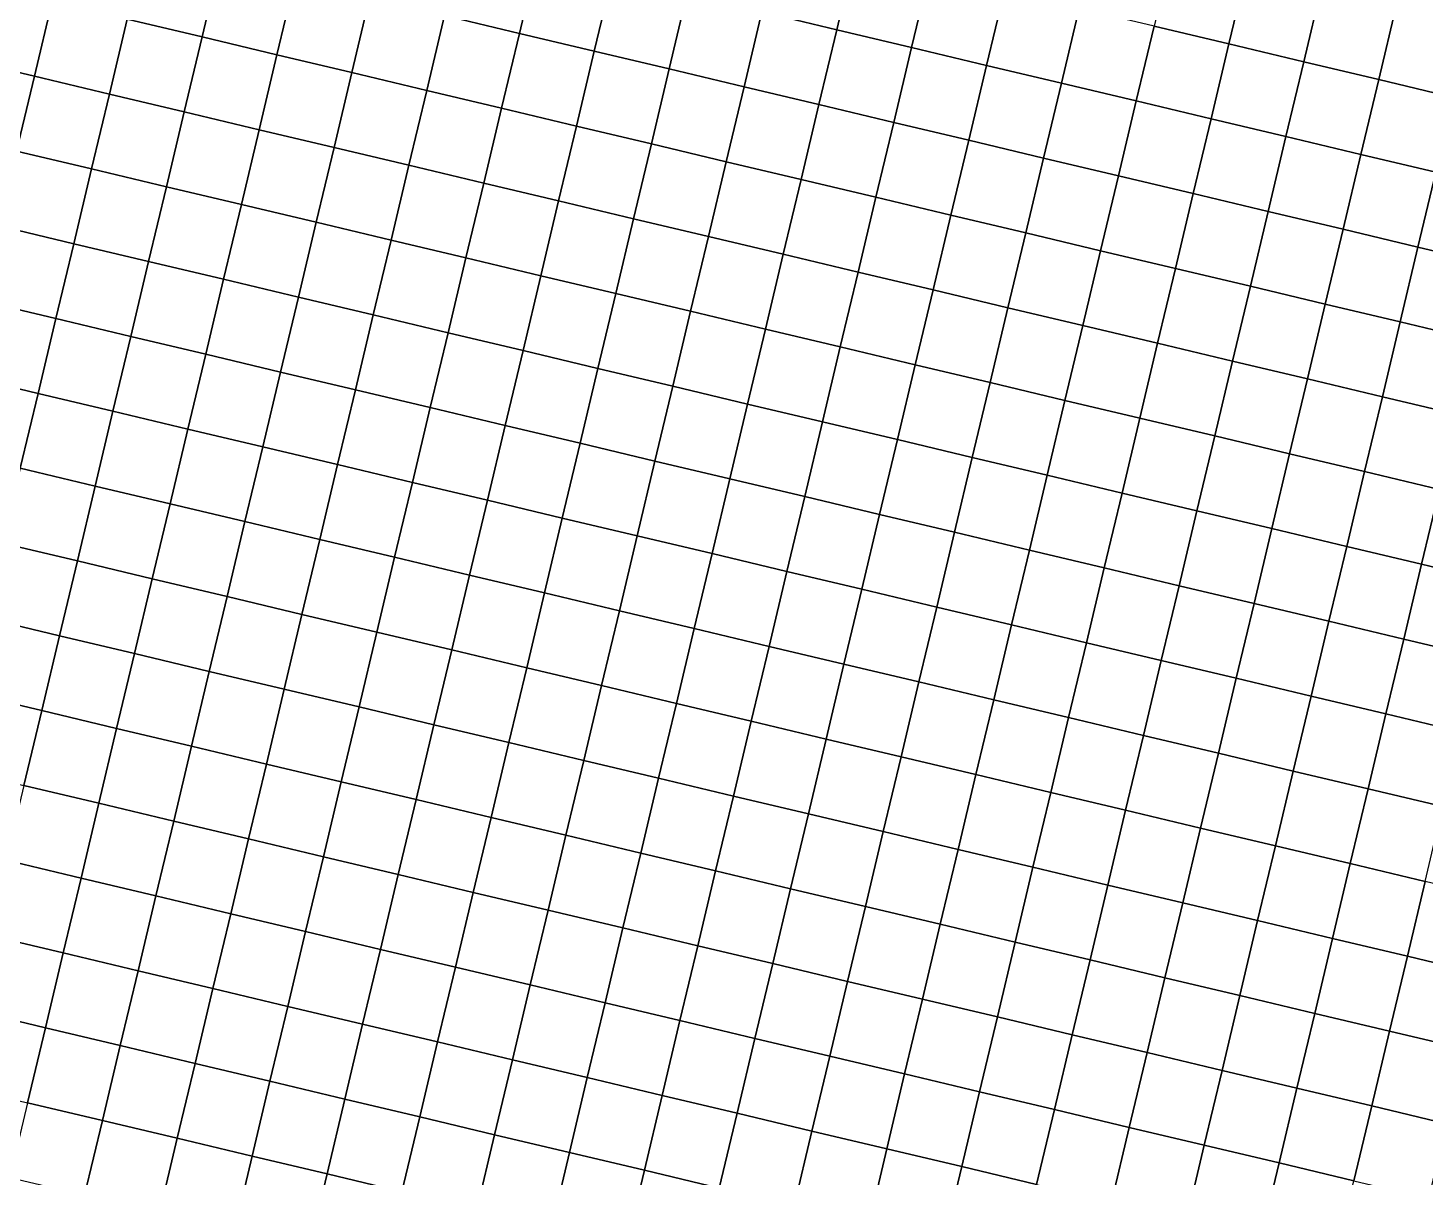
# Model space of a CAD drawing. Header units: metres. Extents: x 0.3 to 9.7, y -5.33 to 3.34.
# Drawn here: x 4.969 to 6.784, y -0.365 to 1.129 of the extents above; entities that cross this region are included whole.
import ezdxf

# ---------------------------------------------------------------- set-up
doc = ezdxf.new("R2010")
doc.units = ezdxf.units.M

msp = doc.modelspace()

# ---------------------------------------------------------------- linework, layer by layer
at = {"layer": 'C2'}
for points in [[(5.1207, 1.2378, -3.0554), (5.0976, 1.1405, -3.0634), (5.1949, 1.1174, -3.0835), (5.218, 1.2146, -3.078)], [(5.533, 1.2425, -3.0823), (5.5099, 1.1452, -3.0751), (5.6072, 1.1221, -3.0762), (5.6303, 1.2193, -3.083)], [(5.9453, 1.2472, -3.0829), (5.9222, 1.1499, -3.0775), (6.0194, 1.1268, -3.0817), (6.0426, 1.2241, -3.0831)], [(5.6303, 1.2193, -3.083), (5.6072, 1.1221, -3.0762), (5.7044, 1.0989, -3.076), (5.7276, 1.1962, -3.082)], [(6.0426, 1.2241, -3.0831), (6.0194, 1.1268, -3.0817), (6.1167, 1.1036, -3.0881), (6.1399, 1.2009, -3.0861)], [(6.4549, 1.2288, -3.1045), (6.4317, 1.1315, -3.1158), (6.529, 1.1083, -3.1265), (6.5522, 1.2056, -3.1116)], [(5.218, 1.2146, -3.078), (5.1949, 1.1174, -3.0835), (5.2922, 1.0942, -3.0903), (5.3153, 1.1915, -3.0858)], [(6.1399, 1.2009, -3.0861), (6.1167, 1.1036, -3.0881), (6.214, 1.0805, -3.091), (6.2372, 1.1778, -3.0857)], [(6.5522, 1.2056, -3.1116), (6.529, 1.1083, -3.1265), (6.6263, 1.0852, -3.1236), (6.6494, 1.1825, -3.107)], [(4.903, 1.1868, -3.0362), (4.8799, 1.0895, -3.0379), (4.9772, 1.0664, -3.0512), (5.0003, 1.1637, -3.05)], [(5.3153, 1.1915, -3.0858), (5.2922, 1.0942, -3.0903), (5.3894, 1.0711, -3.0802), (5.4126, 1.1684, -3.0743)], [(5.7276, 1.1962, -3.082), (5.7044, 1.0989, -3.076), (5.8017, 1.0758, -3.0796), (5.8249, 1.1731, -3.0848)], [(6.6494, 1.1825, -3.107), (6.6263, 1.0852, -3.1236), (6.7236, 1.062, -3.0975), (6.7467, 1.1593, -3.083)], [(5.0003, 1.1637, -3.05), (4.9772, 1.0664, -3.0512), (5.0744, 1.0432, -3.0636), (5.0976, 1.1405, -3.0634)], [(5.4126, 1.1684, -3.0743), (5.3894, 1.0711, -3.0802), (5.4867, 1.0479, -3.0789), (5.5099, 1.1452, -3.0751)], [(5.8249, 1.1731, -3.0848), (5.8017, 1.0758, -3.0796), (5.899, 1.0526, -3.0726), (5.9222, 1.1499, -3.0775)], [(6.2372, 1.1778, -3.0857), (6.214, 1.0805, -3.091), (6.3113, 1.0573, -3.1057), (6.3344, 1.1546, -3.0974)], [(5.5099, 1.1452, -3.0751), (5.4867, 1.0479, -3.0789), (5.584, 1.0248, -3.0776), (5.6072, 1.1221, -3.0762)], [(5.9222, 1.1499, -3.0775), (5.899, 1.0526, -3.0726), (5.9963, 1.0295, -3.0774), (6.0194, 1.1268, -3.0817)], [(6.3344, 1.1546, -3.0974), (6.3113, 1.0573, -3.1057), (6.4086, 1.0342, -3.129), (6.4317, 1.1315, -3.1158)], [(6.7467, 1.1593, -3.083), (6.7236, 1.062, -3.0975), (6.8209, 1.0389, -3.099), (6.844, 1.1362, -3.0839)], [(5.0976, 1.1405, -3.0634), (5.0744, 1.0432, -3.0636), (5.1717, 1.0201, -3.0824), (5.1949, 1.1174, -3.0835)], [(6.0194, 1.1268, -3.0817), (5.9963, 1.0295, -3.0774), (6.0936, 1.0063, -3.0845), (6.1167, 1.1036, -3.0881)], [(6.4317, 1.1315, -3.1158), (6.4086, 1.0342, -3.129), (6.5059, 1.011, -3.1446), (6.529, 1.1083, -3.1265)], [(5.1949, 1.1174, -3.0835), (5.1717, 1.0201, -3.0824), (5.269, 0.9969, -3.0886), (5.2922, 1.0942, -3.0903)], [(5.6072, 1.1221, -3.0762), (5.584, 1.0248, -3.0776), (5.6813, 1.0016, -3.0755), (5.7044, 1.0989, -3.076)], [(6.529, 1.1083, -3.1265), (6.5059, 1.011, -3.1446), (6.6031, 0.9879, -3.1485), (6.6263, 1.0852, -3.1236)], [(4.8799, 1.0895, -3.0379), (4.8567, 0.9922, -3.0291), (4.954, 0.9691, -3.0407), (4.9772, 1.0664, -3.0512)], [(5.2922, 1.0942, -3.0903), (5.269, 0.9969, -3.0886), (5.3663, 0.9738, -3.0787), (5.3894, 1.0711, -3.0802)], [(5.7044, 1.0989, -3.076), (5.6813, 1.0016, -3.0755), (5.7786, 0.9785, -3.077), (5.8017, 1.0758, -3.0796)], [(6.1167, 1.1036, -3.0881), (6.0936, 1.0063, -3.0845), (6.1909, 0.9832, -3.0887), (6.214, 1.0805, -3.091)], [(5.3894, 1.0711, -3.0802), (5.3663, 0.9738, -3.0787), (5.4636, 0.9506, -3.0772), (5.4867, 1.0479, -3.0789)], [(5.8017, 1.0758, -3.0796), (5.7786, 0.9785, -3.077), (5.8759, 0.9553, -3.0693), (5.899, 1.0526, -3.0726)], [(6.214, 1.0805, -3.091), (6.1909, 0.9832, -3.0887), (6.2881, 0.96, -3.1049), (6.3113, 1.0573, -3.1057)], [(6.6263, 1.0852, -3.1236), (6.6031, 0.9879, -3.1485), (6.7004, 0.9647, -3.1317), (6.7236, 1.062, -3.0975)], [(4.9772, 1.0664, -3.0512), (4.954, 0.9691, -3.0407), (5.0513, 0.9459, -3.0524), (5.0744, 1.0432, -3.0636)], [(6.3113, 1.0573, -3.1057), (6.2881, 0.96, -3.1049), (6.3854, 0.9369, -3.1298), (6.4086, 1.0342, -3.129)], [(6.7236, 1.062, -3.0975), (6.7004, 0.9647, -3.1317), (6.7977, 0.9416, -3.1383), (6.8209, 1.0389, -3.099)], [(5.0744, 1.0432, -3.0636), (5.0513, 0.9459, -3.0524), (5.1486, 0.9228, -3.0719), (5.1717, 1.0201, -3.0824)], [(5.4867, 1.0479, -3.0789), (5.4636, 0.9506, -3.0772), (5.5609, 0.9275, -3.0748), (5.584, 1.0248, -3.0776)], [(5.899, 1.0526, -3.0726), (5.8759, 0.9553, -3.0693), (5.9731, 0.9322, -3.071), (5.9963, 1.0295, -3.0774)], [(5.1717, 1.0201, -3.0824), (5.1486, 0.9228, -3.0719), (5.2459, 0.8996, -3.0777), (5.269, 0.9969, -3.0886)], [(5.584, 1.0248, -3.0776), (5.5609, 0.9275, -3.0748), (5.6581, 0.9044, -3.0721), (5.6813, 1.0016, -3.0755)], [(5.9963, 1.0295, -3.0774), (5.9731, 0.9322, -3.071), (6.0704, 0.9091, -3.0752), (6.0936, 1.0063, -3.0845)], [(6.4086, 1.0342, -3.129), (6.3854, 0.9369, -3.1298), (6.4827, 0.9138, -3.1465), (6.5059, 1.011, -3.1446)], [(5.6813, 1.0016, -3.0755), (5.6581, 0.9044, -3.0721), (5.7554, 0.8812, -3.0721), (5.7786, 0.9785, -3.077)], [(6.0936, 1.0063, -3.0845), (6.0704, 0.9091, -3.0752), (6.1677, 0.8859, -3.08), (6.1909, 0.9832, -3.0887)], [(6.5059, 1.011, -3.1446), (6.4827, 0.9138, -3.1465), (6.58, 0.8906, -3.151), (6.6031, 0.9879, -3.1485)], [(5.269, 0.9969, -3.0886), (5.2459, 0.8996, -3.0777), (5.3431, 0.8765, -3.0668), (5.3663, 0.9738, -3.0787)], [(6.1909, 0.9832, -3.0887), (6.1677, 0.8859, -3.08), (6.265, 0.8628, -3.0956), (6.2881, 0.96, -3.1049)], [(6.6031, 0.9879, -3.1485), (6.58, 0.8906, -3.151), (6.6773, 0.8675, -3.1344), (6.7004, 0.9647, -3.1317)], [(4.954, 0.9691, -3.0407), (4.9309, 0.8718, -3.0259), (5.0282, 0.8487, -3.0356), (5.0513, 0.9459, -3.0524)], [(5.3663, 0.9738, -3.0787), (5.3431, 0.8765, -3.0668), (5.4404, 0.8534, -3.0654), (5.4636, 0.9506, -3.0772)], [(5.7786, 0.9785, -3.077), (5.7554, 0.8812, -3.0721), (5.8527, 0.8581, -3.0633), (5.8759, 0.9553, -3.0693)], [(6.7004, 0.9647, -3.1317), (6.6773, 0.8675, -3.1344), (6.7746, 0.8443, -3.1411), (6.7977, 0.9416, -3.1383)], [(5.0513, 0.9459, -3.0524), (5.0282, 0.8487, -3.0356), (5.1254, 0.8255, -3.0565), (5.1486, 0.9228, -3.0719)], [(5.4636, 0.9506, -3.0772), (5.4404, 0.8534, -3.0654), (5.5377, 0.8302, -3.0639), (5.5609, 0.9275, -3.0748)], [(5.8759, 0.9553, -3.0693), (5.8527, 0.8581, -3.0633), (5.95, 0.8349, -3.0637), (5.9731, 0.9322, -3.071)], [(6.2881, 0.96, -3.1049), (6.265, 0.8628, -3.0956), (6.3623, 0.8396, -3.1194), (6.3854, 0.9369, -3.1298)], [(5.5609, 0.9275, -3.0748), (5.5377, 0.8302, -3.0639), (5.635, 0.8071, -3.0631), (5.6581, 0.9044, -3.0721)], [(5.9731, 0.9322, -3.071), (5.95, 0.8349, -3.0637), (6.0473, 0.8118, -3.0669), (6.0704, 0.9091, -3.0752)], [(6.3854, 0.9369, -3.1298), (6.3623, 0.8396, -3.1194), (6.4596, 0.8165, -3.1337), (6.4827, 0.9138, -3.1465)], [(6.7977, 0.9416, -3.1383), (6.7746, 0.8443, -3.1411), (6.8719, 0.8212, -3.1686), (6.895, 0.9185, -3.167)], [(5.1486, 0.9228, -3.0719), (5.1254, 0.8255, -3.0565), (5.2227, 0.8024, -3.0617), (5.2459, 0.8996, -3.0777)], [(6.0704, 0.9091, -3.0752), (6.0473, 0.8118, -3.0669), (6.1446, 0.7886, -3.0722), (6.1677, 0.8859, -3.08)], [(6.4827, 0.9138, -3.1465), (6.4596, 0.8165, -3.1337), (6.5569, 0.7933, -3.1325), (6.58, 0.8906, -3.151)], [(5.2459, 0.8996, -3.0777), (5.2227, 0.8024, -3.0617), (5.32, 0.7792, -3.0488), (5.3431, 0.8765, -3.0668)], [(5.6581, 0.9044, -3.0721), (5.635, 0.8071, -3.0631), (5.7323, 0.7839, -3.0634), (5.7554, 0.8812, -3.0721)], [(6.58, 0.8906, -3.151), (6.5569, 0.7933, -3.1325), (6.6541, 0.7702, -3.1072), (6.6773, 0.8675, -3.1344)], [(4.9309, 0.8718, -3.0259), (4.9077, 0.7745, -3.0287), (5.005, 0.7514, -3.0377), (5.0282, 0.8487, -3.0356)], [(5.3431, 0.8765, -3.0668), (5.32, 0.7792, -3.0488), (5.4173, 0.7561, -3.0483), (5.4404, 0.8534, -3.0654)], [(5.7554, 0.8812, -3.0721), (5.7323, 0.7839, -3.0634), (5.8296, 0.7608, -3.0532), (5.8527, 0.8581, -3.0633)], [(6.1677, 0.8859, -3.08), (6.1446, 0.7886, -3.0722), (6.2419, 0.7655, -3.0869), (6.265, 0.8628, -3.0956)], [(5.4404, 0.8534, -3.0654), (5.4173, 0.7561, -3.0483), (5.5146, 0.7329, -3.0479), (5.5377, 0.8302, -3.0639)], [(5.8527, 0.8581, -3.0633), (5.8296, 0.7608, -3.0532), (5.9269, 0.7376, -3.0536), (5.95, 0.8349, -3.0637)], [(6.265, 0.8628, -3.0956), (6.2419, 0.7655, -3.0869), (6.3391, 0.7423, -3.1085), (6.3623, 0.8396, -3.1194)], [(6.6773, 0.8675, -3.1344), (6.6541, 0.7702, -3.1072), (6.7514, 0.747, -3.1088), (6.7746, 0.8443, -3.1411)], [(5.0282, 0.8487, -3.0356), (5.005, 0.7514, -3.0377), (5.1023, 0.7282, -3.0574), (5.1254, 0.8255, -3.0565)], [(6.3623, 0.8396, -3.1194), (6.3391, 0.7423, -3.1085), (6.4364, 0.7192, -3.1215), (6.4596, 0.8165, -3.1337)], [(6.7746, 0.8443, -3.1411), (6.7514, 0.747, -3.1088), (6.8487, 0.7239, -3.1316), (6.8719, 0.8212, -3.1686)], [(5.1254, 0.8255, -3.0565), (5.1023, 0.7282, -3.0574), (5.1996, 0.7051, -3.0619), (5.2227, 0.8024, -3.0617)], [(5.5377, 0.8302, -3.0639), (5.5146, 0.7329, -3.0479), (5.6119, 0.7098, -3.0482), (5.635, 0.8071, -3.0631)], [(5.95, 0.8349, -3.0637), (5.9269, 0.7376, -3.0536), (6.0241, 0.7145, -3.0572), (6.0473, 0.8118, -3.0669)], [(5.2227, 0.8024, -3.0617), (5.1996, 0.7051, -3.0619), (5.2969, 0.6819, -3.0486), (5.32, 0.7792, -3.0488)], [(5.635, 0.8071, -3.0631), (5.6119, 0.7098, -3.0482), (5.7091, 0.6866, -3.0494), (5.7323, 0.7839, -3.0634)], [(6.0473, 0.8118, -3.0669), (6.0241, 0.7145, -3.0572), (6.1214, 0.6913, -3.0643), (6.1446, 0.7886, -3.0722)], [(6.4596, 0.8165, -3.1337), (6.4364, 0.7192, -3.1215), (6.5337, 0.696, -3.1193), (6.5569, 0.7933, -3.1325)], [(5.7323, 0.7839, -3.0634), (5.7091, 0.6866, -3.0494), (5.8064, 0.6635, -3.0373), (5.8296, 0.7608, -3.0532)], [(6.1446, 0.7886, -3.0722), (6.1214, 0.6913, -3.0643), (6.2187, 0.6682, -3.0781), (6.2419, 0.7655, -3.0869)], [(6.5569, 0.7933, -3.1325), (6.5337, 0.696, -3.1193), (6.631, 0.6729, -3.0956), (6.6541, 0.7702, -3.1072)], [(4.9077, 0.7745, -3.0287), (4.8846, 0.6772, -3.0505), (4.9819, 0.6541, -3.059), (5.005, 0.7514, -3.0377)], [(5.32, 0.7792, -3.0488), (5.2969, 0.6819, -3.0486), (5.3941, 0.6588, -3.0471), (5.4173, 0.7561, -3.0483)], [(6.2419, 0.7655, -3.0869), (6.2187, 0.6682, -3.0781), (6.316, 0.645, -3.0958), (6.3391, 0.7423, -3.1085)], [(6.6541, 0.7702, -3.1072), (6.631, 0.6729, -3.0956), (6.7283, 0.6497, -3.0953), (6.7514, 0.747, -3.1088)], [(5.005, 0.7514, -3.0377), (4.9819, 0.6541, -3.059), (5.0791, 0.6309, -3.0754), (5.1023, 0.7282, -3.0574)], [(5.4173, 0.7561, -3.0483), (5.3941, 0.6588, -3.0471), (5.4914, 0.6356, -3.0461), (5.5146, 0.7329, -3.0479)], [(5.8296, 0.7608, -3.0532), (5.8064, 0.6635, -3.0373), (5.9037, 0.6403, -3.0386), (5.9269, 0.7376, -3.0536)], [(6.7514, 0.747, -3.1088), (6.7283, 0.6497, -3.0953), (6.8256, 0.6266, -3.1144), (6.8487, 0.7239, -3.1316)], [(5.1023, 0.7282, -3.0574), (5.0791, 0.6309, -3.0754), (5.1764, 0.6078, -3.0778), (5.1996, 0.7051, -3.0619)], [(5.5146, 0.7329, -3.0479), (5.4914, 0.6356, -3.0461), (5.5887, 0.6125, -3.0469), (5.6119, 0.7098, -3.0482)], [(5.9269, 0.7376, -3.0536), (5.9037, 0.6403, -3.0386), (6.001, 0.6172, -3.0424), (6.0241, 0.7145, -3.0572)], [(6.3391, 0.7423, -3.1085), (6.316, 0.645, -3.0958), (6.4133, 0.6219, -3.1062), (6.4364, 0.7192, -3.1215)], [(5.6119, 0.7098, -3.0482), (5.5887, 0.6125, -3.0469), (5.686, 0.5894, -3.0463), (5.7091, 0.6866, -3.0494)], [(6.0241, 0.7145, -3.0572), (6.001, 0.6172, -3.0424), (6.0983, 0.5941, -3.0495), (6.1214, 0.6913, -3.0643)], [(6.4364, 0.7192, -3.1215), (6.4133, 0.6219, -3.1062), (6.5106, 0.5988, -3.1036), (6.5337, 0.696, -3.1193)], [(5.1996, 0.7051, -3.0619), (5.1764, 0.6078, -3.0778), (5.2737, 0.5846, -3.0652), (5.2969, 0.6819, -3.0486)], [(6.1214, 0.6913, -3.0643), (6.0983, 0.5941, -3.0495), (6.1956, 0.5709, -3.0613), (6.2187, 0.6682, -3.0781)], [(6.5337, 0.696, -3.1193), (6.5106, 0.5988, -3.1036), (6.6078, 0.5756, -3.0819), (6.631, 0.6729, -3.0956)], [(4.8846, 0.6772, -3.0505), (4.8614, 0.5799, -3.0631), (4.9587, 0.5568, -3.0708), (4.9819, 0.6541, -3.059)], [(5.2969, 0.6819, -3.0486), (5.2737, 0.5846, -3.0652), (5.371, 0.5615, -3.0595), (5.3941, 0.6588, -3.0471)], [(5.7091, 0.6866, -3.0494), (5.686, 0.5894, -3.0463), (5.7833, 0.5662, -3.0323), (5.8064, 0.6635, -3.0373)], [(6.631, 0.6729, -3.0956), (6.6078, 0.5756, -3.0819), (6.7051, 0.5525, -3.0805), (6.7283, 0.6497, -3.0953)], [(4.9819, 0.6541, -3.059), (4.9587, 0.5568, -3.0708), (5.056, 0.5337, -3.0853), (5.0791, 0.6309, -3.0754)], [(5.3941, 0.6588, -3.0471), (5.371, 0.5615, -3.0595), (5.4683, 0.5384, -3.0547), (5.4914, 0.6356, -3.0461)], [(5.8064, 0.6635, -3.0373), (5.7833, 0.5662, -3.0323), (5.8806, 0.5431, -3.0314), (5.9037, 0.6403, -3.0386)], [(6.2187, 0.6682, -3.0781), (6.1956, 0.5709, -3.0613), (6.2928, 0.5478, -3.0758), (6.316, 0.645, -3.0958)], [(5.4914, 0.6356, -3.0461), (5.4683, 0.5384, -3.0547), (5.5656, 0.5152, -3.0528), (5.5887, 0.6125, -3.0469)], [(5.9037, 0.6403, -3.0386), (5.8806, 0.5431, -3.0314), (5.9779, 0.5199, -3.0349), (6.001, 0.6172, -3.0424)], [(6.316, 0.645, -3.0958), (6.2928, 0.5478, -3.0758), (6.3901, 0.5246, -3.084), (6.4133, 0.6219, -3.1062)], [(6.7283, 0.6497, -3.0953), (6.7051, 0.5525, -3.0805), (6.8024, 0.5293, -3.0947), (6.8256, 0.6266, -3.1144)], [(5.0791, 0.6309, -3.0754), (5.056, 0.5337, -3.0853), (5.1533, 0.5105, -3.0861), (5.1764, 0.6078, -3.0778)], [(6.001, 0.6172, -3.0424), (5.9779, 0.5199, -3.0349), (6.0751, 0.4968, -3.0436), (6.0983, 0.5941, -3.0495)], [(6.4133, 0.6219, -3.1062), (6.3901, 0.5246, -3.084), (6.4874, 0.5015, -3.0827), (6.5106, 0.5988, -3.1036)], [(5.1764, 0.6078, -3.0778), (5.1533, 0.5105, -3.0861), (5.2506, 0.4874, -3.0723), (5.2737, 0.5846, -3.0652)], [(5.5887, 0.6125, -3.0469), (5.5656, 0.5152, -3.0528), (5.6629, 0.4921, -3.0476), (5.686, 0.5894, -3.0463)], [(5.2737, 0.5846, -3.0652), (5.2506, 0.4874, -3.0723), (5.3479, 0.4642, -3.0644), (5.371, 0.5615, -3.0595)], [(5.686, 0.5894, -3.0463), (5.6629, 0.4921, -3.0476), (5.7601, 0.4689, -3.0307), (5.7833, 0.5662, -3.0323)], [(6.0983, 0.5941, -3.0495), (6.0751, 0.4968, -3.0436), (6.1724, 0.4736, -3.0532), (6.1956, 0.5709, -3.0613)], [(6.5106, 0.5988, -3.1036), (6.4874, 0.5015, -3.0827), (6.5847, 0.4783, -3.0663), (6.6078, 0.5756, -3.0819)], [(5.7833, 0.5662, -3.0323), (5.7601, 0.4689, -3.0307), (5.8574, 0.4458, -3.0255), (5.8806, 0.5431, -3.0314)], [(6.1956, 0.5709, -3.0613), (6.1724, 0.4736, -3.0532), (6.2697, 0.4505, -3.0623), (6.2928, 0.5478, -3.0758)], [(6.6078, 0.5756, -3.0819), (6.5847, 0.4783, -3.0663), (6.682, 0.4552, -3.0667), (6.7051, 0.5525, -3.0805)], [(4.9587, 0.5568, -3.0708), (4.9356, 0.4595, -3.0695), (5.0329, 0.4364, -3.0839), (5.056, 0.5337, -3.0853)], [(5.371, 0.5615, -3.0595), (5.3479, 0.4642, -3.0644), (5.4451, 0.4411, -3.0579), (5.4683, 0.5384, -3.0547)], [(6.2928, 0.5478, -3.0758), (6.2697, 0.4505, -3.0623), (6.367, 0.4273, -3.0672), (6.3901, 0.5246, -3.084)], [(6.7051, 0.5525, -3.0805), (6.682, 0.4552, -3.0667), (6.7793, 0.432, -3.0783), (6.8024, 0.5293, -3.0947)], [(5.056, 0.5337, -3.0853), (5.0329, 0.4364, -3.0839), (5.1301, 0.4132, -3.0837), (5.1533, 0.5105, -3.0861)], [(5.4683, 0.5384, -3.0547), (5.4451, 0.4411, -3.0579), (5.5424, 0.4179, -3.0549), (5.5656, 0.5152, -3.0528)], [(5.8806, 0.5431, -3.0314), (5.8574, 0.4458, -3.0255), (5.9547, 0.4226, -3.0271), (5.9779, 0.5199, -3.0349)], [(6.8024, 0.5293, -3.0947), (6.7793, 0.432, -3.0783), (6.8766, 0.4089, -3.0944), (6.8997, 0.5062, -3.1132)], [(5.1533, 0.5105, -3.0861), (5.1301, 0.4132, -3.0837), (5.2274, 0.3901, -3.068), (5.2506, 0.4874, -3.0723)], [(5.5656, 0.5152, -3.0528), (5.5424, 0.4179, -3.0549), (5.6397, 0.3948, -3.0474), (5.6629, 0.4921, -3.0476)], [(5.9779, 0.5199, -3.0349), (5.9547, 0.4226, -3.0271), (6.052, 0.3995, -3.0353), (6.0751, 0.4968, -3.0436)], [(6.3901, 0.5246, -3.084), (6.367, 0.4273, -3.0672), (6.4643, 0.4042, -3.0652), (6.4874, 0.5015, -3.0827)], [(5.6629, 0.4921, -3.0476), (5.6397, 0.3948, -3.0474), (5.737, 0.3716, -3.0282), (5.7601, 0.4689, -3.0307)], [(6.0751, 0.4968, -3.0436), (6.052, 0.3995, -3.0353), (6.1493, 0.3763, -3.0421), (6.1724, 0.4736, -3.0532)], [(6.4874, 0.5015, -3.0827), (6.4643, 0.4042, -3.0652), (6.5616, 0.381, -3.0521), (6.5847, 0.4783, -3.0663)], [(5.2506, 0.4874, -3.0723), (5.2274, 0.3901, -3.068), (5.3247, 0.3669, -3.0593), (5.3479, 0.4642, -3.0644)], [(6.1724, 0.4736, -3.0532), (6.1493, 0.3763, -3.0421), (6.2466, 0.3532, -3.0451), (6.2697, 0.4505, -3.0623)], [(6.5847, 0.4783, -3.0663), (6.5616, 0.381, -3.0521), (6.6588, 0.3579, -3.051), (6.682, 0.4552, -3.0667)], [(4.9356, 0.4595, -3.0695), (4.9124, 0.3622, -3.0595), (5.0097, 0.3391, -3.0716), (5.0329, 0.4364, -3.0839)], [(5.3479, 0.4642, -3.0644), (5.3247, 0.3669, -3.0593), (5.422, 0.3438, -3.0535), (5.4451, 0.4411, -3.0579)], [(5.7601, 0.4689, -3.0307), (5.737, 0.3716, -3.0282), (5.8343, 0.3485, -3.0206), (5.8574, 0.4458, -3.0255)], [(6.682, 0.4552, -3.0667), (6.6588, 0.3579, -3.051), (6.7561, 0.3347, -3.057), (6.7793, 0.432, -3.0783)], [(5.0329, 0.4364, -3.0839), (5.0097, 0.3391, -3.0716), (5.107, 0.3159, -3.0708), (5.1301, 0.4132, -3.0837)], [(5.4451, 0.4411, -3.0579), (5.422, 0.3438, -3.0535), (5.5193, 0.3206, -3.0521), (5.5424, 0.4179, -3.0549)], [(5.8574, 0.4458, -3.0255), (5.8343, 0.3485, -3.0206), (5.9316, 0.3253, -3.022), (5.9547, 0.4226, -3.0271)], [(6.2697, 0.4505, -3.0623), (6.2466, 0.3532, -3.0451), (6.3438, 0.33, -3.0448), (6.367, 0.4273, -3.0672)], [(5.5424, 0.4179, -3.0549), (5.5193, 0.3206, -3.0521), (5.6166, 0.2975, -3.0448), (5.6397, 0.3948, -3.0474)], [(5.9547, 0.4226, -3.0271), (5.9316, 0.3253, -3.022), (6.0288, 0.3022, -3.0314), (6.052, 0.3995, -3.0353)], [(6.367, 0.4273, -3.0672), (6.3438, 0.33, -3.0448), (6.4411, 0.3069, -3.0368), (6.4643, 0.4042, -3.0652)], [(6.7793, 0.432, -3.0783), (6.7561, 0.3347, -3.057), (6.8534, 0.3116, -3.0706), (6.8766, 0.4089, -3.0944)], [(5.1301, 0.4132, -3.0837), (5.107, 0.3159, -3.0708), (5.2043, 0.2928, -3.0526), (5.2274, 0.3901, -3.068)], [(6.052, 0.3995, -3.0353), (6.0288, 0.3022, -3.0314), (6.1261, 0.2791, -3.0357), (6.1493, 0.3763, -3.0421)], [(6.4643, 0.4042, -3.0652), (6.4411, 0.3069, -3.0368), (6.5384, 0.2838, -3.017), (6.5616, 0.381, -3.0521)], [(5.2274, 0.3901, -3.068), (5.2043, 0.2928, -3.0526), (5.3016, 0.2696, -3.0447), (5.3247, 0.3669, -3.0593)], [(5.6397, 0.3948, -3.0474), (5.6166, 0.2975, -3.0448), (5.7138, 0.2744, -3.0239), (5.737, 0.3716, -3.0282)], [(5.3247, 0.3669, -3.0593), (5.3016, 0.2696, -3.0447), (5.3988, 0.2465, -3.0401), (5.422, 0.3438, -3.0535)], [(5.737, 0.3716, -3.0282), (5.7138, 0.2744, -3.0239), (5.8111, 0.2512, -3.0156), (5.8343, 0.3485, -3.0206)], [(6.1493, 0.3763, -3.0421), (6.1261, 0.2791, -3.0357), (6.2234, 0.2559, -3.0339), (6.2466, 0.3532, -3.0451)], [(6.5616, 0.381, -3.0521), (6.5384, 0.2838, -3.017), (6.6357, 0.2606, -3.0091), (6.6588, 0.3579, -3.051)], [(4.9124, 0.3622, -3.0595), (4.8893, 0.2649, -3.0635), (4.9866, 0.2418, -3.0749), (5.0097, 0.3391, -3.0716)], [(5.8343, 0.3485, -3.0206), (5.8111, 0.2512, -3.0156), (5.9084, 0.2281, -3.0174), (5.9316, 0.3253, -3.022)], [(6.2466, 0.3532, -3.0451), (6.2234, 0.2559, -3.0339), (6.3207, 0.2328, -3.0304), (6.3438, 0.33, -3.0448)], [(6.6588, 0.3579, -3.051), (6.6357, 0.2606, -3.0091), (6.733, 0.2375, -3.0089), (6.7561, 0.3347, -3.057)], [(5.0097, 0.3391, -3.0716), (4.9866, 0.2418, -3.0749), (5.0838, 0.2187, -3.0736), (5.107, 0.3159, -3.0708)], [(5.422, 0.3438, -3.0535), (5.3988, 0.2465, -3.0401), (5.4961, 0.2234, -3.0398), (5.5193, 0.3206, -3.0521)], [(6.3438, 0.33, -3.0448), (6.3207, 0.2328, -3.0304), (6.418, 0.2096, -3.0213), (6.4411, 0.3069, -3.0368)], [(6.7561, 0.3347, -3.057), (6.733, 0.2375, -3.0089), (6.8303, 0.2143, -3.0201), (6.8534, 0.3116, -3.0706)], [(5.107, 0.3159, -3.0708), (5.0838, 0.2187, -3.0736), (5.1811, 0.1955, -3.0547), (5.2043, 0.2928, -3.0526)], [(5.5193, 0.3206, -3.0521), (5.4961, 0.2234, -3.0398), (5.5934, 0.2002, -3.034), (5.6166, 0.2975, -3.0448)], [(5.9316, 0.3253, -3.022), (5.9084, 0.2281, -3.0174), (6.0057, 0.2049, -3.0287), (6.0288, 0.3022, -3.0314)], [(5.2043, 0.2928, -3.0526), (5.1811, 0.1955, -3.0547), (5.2784, 0.1724, -3.0461), (5.3016, 0.2696, -3.0447)], [(5.6166, 0.2975, -3.0448), (5.5934, 0.2002, -3.034), (5.6907, 0.1771, -3.0151), (5.7138, 0.2744, -3.0239)], [(6.0288, 0.3022, -3.0314), (6.0057, 0.2049, -3.0287), (6.103, 0.1818, -3.0316), (6.1261, 0.2791, -3.0357)], [(6.4411, 0.3069, -3.0368), (6.418, 0.2096, -3.0213), (6.5153, 0.1865, -3.005), (6.5384, 0.2838, -3.017)], [(5.7138, 0.2744, -3.0239), (5.6907, 0.1771, -3.0151), (5.788, 0.1539, -3.0077), (5.8111, 0.2512, -3.0156)], [(6.1261, 0.2791, -3.0357), (6.103, 0.1818, -3.0316), (6.2003, 0.1586, -3.0263), (6.2234, 0.2559, -3.0339)], [(6.5384, 0.2838, -3.017), (6.5153, 0.1865, -3.005), (6.6126, 0.1633, -2.9952), (6.6357, 0.2606, -3.0091)], [(4.8893, 0.2649, -3.0635), (4.8661, 0.1677, -3.0783), (4.9634, 0.1445, -3.0875), (4.9866, 0.2418, -3.0749)], [(5.3016, 0.2696, -3.0447), (5.2784, 0.1724, -3.0461), (5.3757, 0.1492, -3.0418), (5.3988, 0.2465, -3.0401)], [(6.2234, 0.2559, -3.0339), (6.2003, 0.1586, -3.0263), (6.2976, 0.1355, -3.0206), (6.3207, 0.2328, -3.0304)], [(6.6357, 0.2606, -3.0091), (6.6126, 0.1633, -2.9952), (6.7098, 0.1402, -2.9904), (6.733, 0.2375, -3.0089)], [(4.9866, 0.2418, -3.0749), (4.9634, 0.1445, -3.0875), (5.0607, 0.1214, -3.0857), (5.0838, 0.2187, -3.0736)], [(5.3988, 0.2465, -3.0401), (5.3757, 0.1492, -3.0418), (5.473, 0.1261, -3.0421), (5.4961, 0.2234, -3.0398)], [(5.8111, 0.2512, -3.0156), (5.788, 0.1539, -3.0077), (5.8853, 0.1308, -3.0098), (5.9084, 0.2281, -3.0174)], [(6.733, 0.2375, -3.0089), (6.7098, 0.1402, -2.9904), (6.8071, 0.117, -2.9996), (6.8303, 0.2143, -3.0201)], [(5.0838, 0.2187, -3.0736), (5.0607, 0.1214, -3.0857), (5.158, 0.0982, -3.0675), (5.1811, 0.1955, -3.0547)], [(5.4961, 0.2234, -3.0398), (5.473, 0.1261, -3.0421), (5.5703, 0.1029, -3.0362), (5.5934, 0.2002, -3.034)], [(5.9084, 0.2281, -3.0174), (5.8853, 0.1308, -3.0098), (5.9826, 0.1076, -3.0204), (6.0057, 0.2049, -3.0287)], [(6.3207, 0.2328, -3.0304), (6.2976, 0.1355, -3.0206), (6.3948, 0.1123, -3.012), (6.418, 0.2096, -3.0213)], [(5.5934, 0.2002, -3.034), (5.5703, 0.1029, -3.0362), (5.6676, 0.0798, -3.0171), (5.6907, 0.1771, -3.0151)], [(6.0057, 0.2049, -3.0287), (5.9826, 0.1076, -3.0204), (6.0798, 0.0845, -3.0225), (6.103, 0.1818, -3.0316)], [(6.418, 0.2096, -3.0213), (6.3948, 0.1123, -3.012), (6.4921, 0.0892, -2.999), (6.5153, 0.1865, -3.005)], [(5.1811, 0.1955, -3.0547), (5.158, 0.0982, -3.0675), (5.2553, 0.0751, -3.0571), (5.2784, 0.1724, -3.0461)], [(6.103, 0.1818, -3.0316), (6.0798, 0.0845, -3.0225), (6.1771, 0.0613, -3.0161), (6.2003, 0.1586, -3.0263)], [(6.5153, 0.1865, -3.005), (6.4921, 0.0892, -2.999), (6.5894, 0.066, -2.9894), (6.6126, 0.1633, -2.9952)], [(5.2784, 0.1724, -3.0461), (5.2553, 0.0751, -3.0571), (5.3526, 0.0519, -3.0527), (5.3757, 0.1492, -3.0418)], [(5.6907, 0.1771, -3.0151), (5.6676, 0.0798, -3.0171), (5.7648, 0.0566, -3.0094), (5.788, 0.1539, -3.0077)], [(5.3757, 0.1492, -3.0418), (5.3526, 0.0519, -3.0527), (5.4498, 0.0288, -3.0536), (5.473, 0.1261, -3.0421)], [(5.788, 0.1539, -3.0077), (5.7648, 0.0566, -3.0094), (5.8621, 0.0335, -3.012), (5.8853, 0.1308, -3.0098)], [(6.2003, 0.1586, -3.0263), (6.1771, 0.0613, -3.0161), (6.2744, 0.0382, -3.0099), (6.2976, 0.1355, -3.0206)], [(6.6126, 0.1633, -2.9952), (6.5894, 0.066, -2.9894), (6.6867, 0.0429, -2.9813), (6.7098, 0.1402, -2.9904)], [(4.9634, 0.1445, -3.0875), (4.9403, 0.0472, -3.0924), (5.0376, 0.0241, -3.0899), (5.0607, 0.1214, -3.0857)], [(5.8853, 0.1308, -3.0098), (5.8621, 0.0335, -3.012), (5.9594, 0.0103, -3.0233), (5.9826, 0.1076, -3.0204)], [(6.2976, 0.1355, -3.0206), (6.2744, 0.0382, -3.0099), (6.3717, 0.015, -3.0034), (6.3948, 0.1123, -3.012)], [(6.7098, 0.1402, -2.9904), (6.6867, 0.0429, -2.9813), (6.784, 0.0198, -2.9892), (6.8071, 0.117, -2.9996)], [(5.0607, 0.1214, -3.0857), (5.0376, 0.0241, -3.0899), (5.1348, 0.0009, -3.0717), (5.158, 0.0982, -3.0675)], [(5.473, 0.1261, -3.0421), (5.4498, 0.0288, -3.0536), (5.5471, 0.0056, -3.0466), (5.5703, 0.1029, -3.0362)], [(6.3948, 0.1123, -3.012), (6.3717, 0.015, -3.0034), (6.469, -0.0081, -2.9943), (6.4921, 0.0892, -2.999)], [(5.158, 0.0982, -3.0675), (5.1348, 0.0009, -3.0717), (5.2321, -0.0222, -3.0608), (5.2553, 0.0751, -3.0571)], [(5.5703, 0.1029, -3.0362), (5.5471, 0.0056, -3.0466), (5.6444, -0.0175, -3.0281), (5.6676, 0.0798, -3.0171)], [(5.9826, 0.1076, -3.0204), (5.9594, 0.0103, -3.0233), (6.0567, -0.0128, -3.0256), (6.0798, 0.0845, -3.0225)], [(5.2553, 0.0751, -3.0571), (5.2321, -0.0222, -3.0608), (5.3294, -0.0453, -3.0569), (5.3526, 0.0519, -3.0527)], [(5.6676, 0.0798, -3.0171), (5.6444, -0.0175, -3.0281), (5.7417, -0.0406, -3.0189), (5.7648, 0.0566, -3.0094)], [(6.0798, 0.0845, -3.0225), (6.0567, -0.0128, -3.0256), (6.154, -0.0359, -3.0189), (6.1771, 0.0613, -3.0161)], [(6.4921, 0.0892, -2.999), (6.469, -0.0081, -2.9943), (6.5663, -0.0312, -2.9875), (6.5894, 0.066, -2.9894)], [(5.7648, 0.0566, -3.0094), (5.7417, -0.0406, -3.0189), (5.839, -0.0638, -3.0224), (5.8621, 0.0335, -3.012)], [(6.1771, 0.0613, -3.0161), (6.154, -0.0359, -3.0189), (6.2513, -0.0591, -3.0125), (6.2744, 0.0382, -3.0099)], [(6.5894, 0.066, -2.9894), (6.5663, -0.0312, -2.9875), (6.6635, -0.0544, -2.9806), (6.6867, 0.0429, -2.9813)], [(4.9403, 0.0472, -3.0924), (4.9171, -0.0501, -3.0893), (5.0144, -0.0732, -3.0873), (5.0376, 0.0241, -3.0899)], [(5.3526, 0.0519, -3.0527), (5.3294, -0.0453, -3.0569), (5.4267, -0.0685, -3.0578), (5.4498, 0.0288, -3.0536)], [(6.2744, 0.0382, -3.0099), (6.2513, -0.0591, -3.0125), (6.3485, -0.0822, -3.0071), (6.3717, 0.015, -3.0034)], [(6.6867, 0.0429, -2.9813), (6.6635, -0.0544, -2.9806), (6.7608, -0.0775, -2.988), (6.784, 0.0198, -2.9892)], [(5.0376, 0.0241, -3.0899), (5.0144, -0.0732, -3.0873), (5.1117, -0.0963, -3.0693), (5.1348, 0.0009, -3.0717)], [(5.4498, 0.0288, -3.0536), (5.4267, -0.0685, -3.0578), (5.524, -0.0916, -3.0508), (5.5471, 0.0056, -3.0466)], [(5.8621, 0.0335, -3.012), (5.839, -0.0638, -3.0224), (5.9363, -0.0869, -3.0361), (5.9594, 0.0103, -3.0233)], [(6.784, 0.0198, -2.9892), (6.7608, -0.0775, -2.988), (6.8581, -0.1007, -3.0087), (6.8813, -0.0034, -3.0106)], [(5.1348, 0.0009, -3.0717), (5.1117, -0.0963, -3.0693), (5.209, -0.1195, -3.0597), (5.2321, -0.0222, -3.0608)], [(5.5471, 0.0056, -3.0466), (5.524, -0.0916, -3.0508), (5.6213, -0.1148, -3.0326), (5.6444, -0.0175, -3.0281)], [(5.9594, 0.0103, -3.0233), (5.9363, -0.0869, -3.0361), (6.0335, -0.1101, -3.0392), (6.0567, -0.0128, -3.0256)], [(6.3717, 0.015, -3.0034), (6.3485, -0.0822, -3.0071), (6.4458, -0.1054, -3), (6.469, -0.0081, -2.9943)], [(5.6444, -0.0175, -3.0281), (5.6213, -0.1148, -3.0326), (5.7185, -0.1379, -3.0236), (5.7417, -0.0406, -3.0189)], [(6.0567, -0.0128, -3.0256), (6.0335, -0.1101, -3.0392), (6.1308, -0.1332, -3.0318), (6.154, -0.0359, -3.0189)], [(6.469, -0.0081, -2.9943), (6.4458, -0.1054, -3), (6.5431, -0.1285, -2.9941), (6.5663, -0.0312, -2.9875)], [(5.2321, -0.0222, -3.0608), (5.209, -0.1195, -3.0597), (5.3063, -0.1426, -3.0575), (5.3294, -0.0453, -3.0569)], [(6.154, -0.0359, -3.0189), (6.1308, -0.1332, -3.0318), (6.2281, -0.1564, -3.0247), (6.2513, -0.0591, -3.0125)], [(6.5663, -0.0312, -2.9875), (6.5431, -0.1285, -2.9941), (6.6404, -0.1517, -2.9871), (6.6635, -0.0544, -2.9806)], [(4.9171, -0.0501, -3.0893), (4.894, -0.1473, -3.077), (4.9913, -0.1705, -3.0754), (5.0144, -0.0732, -3.0873)], [(5.3294, -0.0453, -3.0569), (5.3063, -0.1426, -3.0575), (5.4035, -0.1658, -3.0598), (5.4267, -0.0685, -3.0578)], [(5.7417, -0.0406, -3.0189), (5.7185, -0.1379, -3.0236), (5.8158, -0.1611, -3.0276), (5.839, -0.0638, -3.0224)], [(6.6635, -0.0544, -2.9806), (6.6404, -0.1517, -2.9871), (6.7377, -0.1748, -2.9937), (6.7608, -0.0775, -2.988)], [(5.4267, -0.0685, -3.0578), (5.4035, -0.1658, -3.0598), (5.5008, -0.1889, -3.054), (5.524, -0.0916, -3.0508)], [(5.839, -0.0638, -3.0224), (5.8158, -0.1611, -3.0276), (5.9131, -0.1842, -3.0412), (5.9363, -0.0869, -3.0361)], [(6.2513, -0.0591, -3.0125), (6.2281, -0.1564, -3.0247), (6.3254, -0.1795, -3.0187), (6.3485, -0.0822, -3.0071)], [(5.0144, -0.0732, -3.0873), (4.9913, -0.1705, -3.0754), (5.0885, -0.1936, -3.0602), (5.1117, -0.0963, -3.0693)], [(5.9363, -0.0869, -3.0361), (5.9131, -0.1842, -3.0412), (6.0104, -0.2074, -3.0448), (6.0335, -0.1101, -3.0392)], [(6.3485, -0.0822, -3.0071), (6.3254, -0.1795, -3.0187), (6.4227, -0.2027, -3.0099), (6.4458, -0.1054, -3)], [(6.7608, -0.0775, -2.988), (6.7377, -0.1748, -2.9937), (6.835, -0.198, -3.0144), (6.8581, -0.1007, -3.0087)], [(5.1117, -0.0963, -3.0693), (5.0885, -0.1936, -3.0602), (5.1858, -0.2168, -3.053), (5.209, -0.1195, -3.0597)], [(5.524, -0.0916, -3.0508), (5.5008, -0.1889, -3.054), (5.5981, -0.2121, -3.0369), (5.6213, -0.1148, -3.0326)], [(6.4458, -0.1054, -3), (6.4227, -0.2027, -3.0099), (6.52, -0.2258, -3.0017), (6.5431, -0.1285, -2.9941)], [(5.209, -0.1195, -3.0597), (5.1858, -0.2168, -3.053), (5.2831, -0.2399, -3.0523), (5.3063, -0.1426, -3.0575)], [(5.6213, -0.1148, -3.0326), (5.5981, -0.2121, -3.0369), (5.6954, -0.2352, -3.0289), (5.7185, -0.1379, -3.0236)], [(6.0335, -0.1101, -3.0392), (6.0104, -0.2074, -3.0448), (6.1077, -0.2305, -3.0385), (6.1308, -0.1332, -3.0318)], [(5.3063, -0.1426, -3.0575), (5.2831, -0.2399, -3.0523), (5.3804, -0.2631, -3.0556), (5.4035, -0.1658, -3.0598)], [(5.7185, -0.1379, -3.0236), (5.6954, -0.2352, -3.0289), (5.7927, -0.2584, -3.0329), (5.8158, -0.1611, -3.0276)], [(6.1308, -0.1332, -3.0318), (6.1077, -0.2305, -3.0385), (6.205, -0.2537, -3.0319), (6.2281, -0.1564, -3.0247)], [(6.5431, -0.1285, -2.9941), (6.52, -0.2258, -3.0017), (6.6173, -0.249, -2.992), (6.6404, -0.1517, -2.9871)], [(4.894, -0.1473, -3.077), (4.8708, -0.2446, -3.0756), (4.9681, -0.2678, -3.0746), (4.9913, -0.1705, -3.0754)], [(5.8158, -0.1611, -3.0276), (5.7927, -0.2584, -3.0329), (5.89, -0.2815, -3.0461), (5.9131, -0.1842, -3.0412)], [(6.2281, -0.1564, -3.0247), (6.205, -0.2537, -3.0319), (6.3023, -0.2768, -3.0265), (6.3254, -0.1795, -3.0187)], [(6.6404, -0.1517, -2.9871), (6.6173, -0.249, -2.992), (6.7145, -0.2721, -2.998), (6.7377, -0.1748, -2.9937)], [(4.9913, -0.1705, -3.0754), (4.9681, -0.2678, -3.0746), (5.0654, -0.2909, -3.0605), (5.0885, -0.1936, -3.0602)], [(5.4035, -0.1658, -3.0598), (5.3804, -0.2631, -3.0556), (5.4777, -0.2862, -3.0514), (5.5008, -0.1889, -3.054)], [(6.3254, -0.1795, -3.0187), (6.3023, -0.2768, -3.0265), (6.3995, -0.3, -3.0183), (6.4227, -0.2027, -3.0099)], [(6.7377, -0.1748, -2.9937), (6.7145, -0.2721, -2.998), (6.8118, -0.2952, -3.0192), (6.835, -0.198, -3.0144)], [(5.0885, -0.1936, -3.0602), (5.0654, -0.2909, -3.0605), (5.1627, -0.3141, -3.054), (5.1858, -0.2168, -3.053)], [(5.5008, -0.1889, -3.054), (5.4777, -0.2862, -3.0514), (5.575, -0.3094, -3.0379), (5.5981, -0.2121, -3.0369)], [(5.9131, -0.1842, -3.0412), (5.89, -0.2815, -3.0461), (5.9873, -0.3047, -3.0501), (6.0104, -0.2074, -3.0448)], [(5.1858, -0.2168, -3.053), (5.1627, -0.3141, -3.054), (5.26, -0.3372, -3.0542), (5.2831, -0.2399, -3.0523)], [(5.5981, -0.2121, -3.0369), (5.575, -0.3094, -3.0379), (5.6723, -0.3325, -3.032), (5.6954, -0.2352, -3.0289)], [(6.0104, -0.2074, -3.0448), (5.9873, -0.3047, -3.0501), (6.0845, -0.3278, -3.0452), (6.1077, -0.2305, -3.0385)], [(6.4227, -0.2027, -3.0099), (6.3995, -0.3, -3.0183), (6.4968, -0.3231, -3.0103), (6.52, -0.2258, -3.0017)], [(5.6954, -0.2352, -3.0289), (5.6723, -0.3325, -3.032), (5.7695, -0.3556, -3.0355), (5.7927, -0.2584, -3.0329)], [(6.1077, -0.2305, -3.0385), (6.0845, -0.3278, -3.0452), (6.1818, -0.3509, -3.0395), (6.205, -0.2537, -3.0319)], [(6.52, -0.2258, -3.0017), (6.4968, -0.3231, -3.0103), (6.5941, -0.3462, -3.0015), (6.6173, -0.249, -2.992)], [(5.2831, -0.2399, -3.0523), (5.26, -0.3372, -3.0542), (5.3573, -0.3603, -3.0575), (5.3804, -0.2631, -3.0556)], [(6.205, -0.2537, -3.0319), (6.1818, -0.3509, -3.0395), (6.2791, -0.3741, -3.0349), (6.3023, -0.2768, -3.0265)], [(6.6173, -0.249, -2.992), (6.5941, -0.3462, -3.0015), (6.6914, -0.3694, -3.0072), (6.7145, -0.2721, -2.998)], [(4.9681, -0.2678, -3.0746), (4.945, -0.3651, -3.0834), (5.0423, -0.3882, -3.0715), (5.0654, -0.2909, -3.0605)], [(5.3804, -0.2631, -3.0556), (5.3573, -0.3603, -3.0575), (5.4545, -0.3835, -3.054), (5.4777, -0.2862, -3.0514)], [(5.7927, -0.2584, -3.0329), (5.7695, -0.3556, -3.0355), (5.8668, -0.3788, -3.0467), (5.89, -0.2815, -3.0461)], [(6.7145, -0.2721, -2.998), (6.6914, -0.3694, -3.0072), (6.7887, -0.3925, -3.028), (6.8118, -0.2952, -3.0192)], [(5.4777, -0.2862, -3.0514), (5.4545, -0.3835, -3.054), (5.5518, -0.4066, -3.0423), (5.575, -0.3094, -3.0379)], [(5.89, -0.2815, -3.0461), (5.8668, -0.3788, -3.0467), (5.9641, -0.4019, -3.0506), (5.9873, -0.3047, -3.0501)], [(6.3023, -0.2768, -3.0265), (6.2791, -0.3741, -3.0349), (6.3764, -0.3972, -3.0272), (6.3995, -0.3, -3.0183)], [(5.0654, -0.2909, -3.0605), (5.0423, -0.3882, -3.0715), (5.1395, -0.4113, -3.0646), (5.1627, -0.3141, -3.054)], [(5.9873, -0.3047, -3.0501), (5.9641, -0.4019, -3.0506), (6.0614, -0.4251, -3.0473), (6.0845, -0.3278, -3.0452)], [(6.3995, -0.3, -3.0183), (6.3764, -0.3972, -3.0272), (6.4737, -0.4204, -3.0203), (6.4968, -0.3231, -3.0103)], [(5.1627, -0.3141, -3.054), (5.1395, -0.4113, -3.0646), (5.2368, -0.4345, -3.0653), (5.26, -0.3372, -3.0542)], [(5.575, -0.3094, -3.0379), (5.5518, -0.4066, -3.0423), (5.6491, -0.4298, -3.0375), (5.6723, -0.3325, -3.032)], [(6.4968, -0.3231, -3.0103), (6.4737, -0.4204, -3.0203), (6.571, -0.4435, -3.0125), (6.5941, -0.3462, -3.0015)], [(5.26, -0.3372, -3.0542), (5.2368, -0.4345, -3.0653), (5.3341, -0.4576, -3.0696), (5.3573, -0.3603, -3.0575)], [(5.6723, -0.3325, -3.032), (5.6491, -0.4298, -3.0375), (5.7464, -0.4529, -3.0413), (5.7695, -0.3556, -3.0355)], [(6.0845, -0.3278, -3.0452), (6.0614, -0.4251, -3.0473), (6.1587, -0.4482, -3.0437), (6.1818, -0.3509, -3.0395)], [(5.3573, -0.3603, -3.0575), (5.3341, -0.4576, -3.0696), (5.4314, -0.4808, -3.0662), (5.4545, -0.3835, -3.054)], [(5.7695, -0.3556, -3.0355), (5.7464, -0.4529, -3.0413), (5.8437, -0.4761, -3.0522), (5.8668, -0.3788, -3.0467)], [(6.1818, -0.3509, -3.0395), (6.1587, -0.4482, -3.0437), (6.256, -0.4714, -3.0408), (6.2791, -0.3741, -3.0349)], [(6.5941, -0.3462, -3.0015), (6.571, -0.4435, -3.0125), (6.6682, -0.4667, -3.0184), (6.6914, -0.3694, -3.0072)]]:
    msp.add_3dface(points, dxfattribs=at)

doc.saveas('drawing.dxf')
